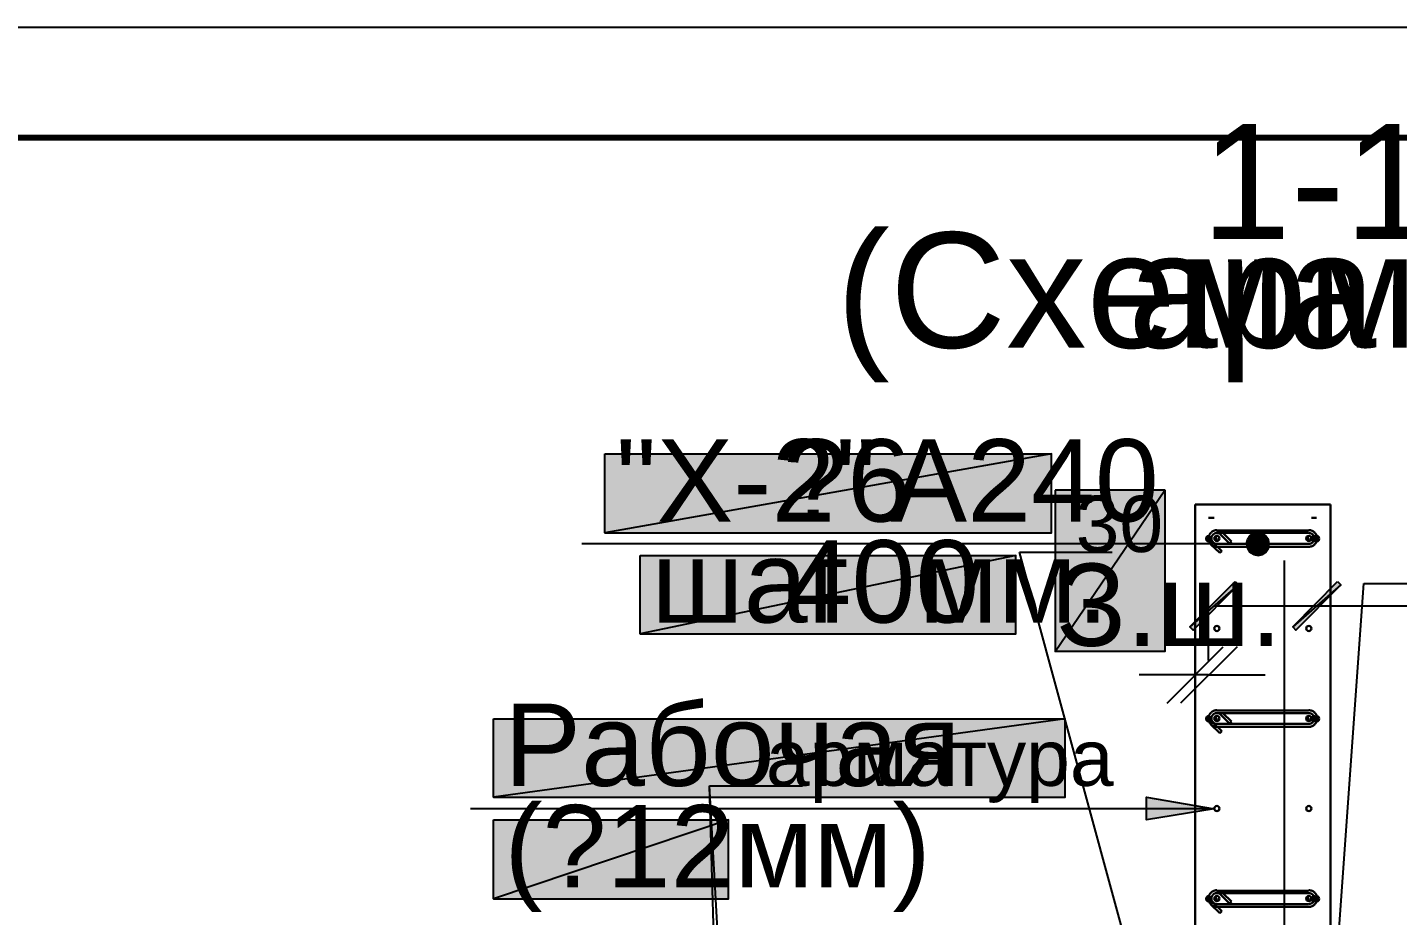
# Model space of a CAD drawing. Extents: x 0 to 430, y 0 to 297.
# Drawn here: x 143.6 to 204.5, y 257.5 to 297 of the extents above; entities that cross this region are included whole.
import ezdxf

# ---------------------------------------------------------------- set-up
doc = ezdxf.new("R2010")
doc.units = 0
for name, color, linetype in [('PDF_ВЫНОСКИ', 7, 'Continuous'), ('TEY_REVIEW_AXIS', 7, 'Continuous'), ('TEY_REVIEW_LEADER', 7, 'Continuous')]:
    doc.layers.add(name, color=color, linetype=linetype)
doc.styles.add('TEYPDFCAD_TEXT', font='arial.ttf')
doc.dimstyles.new('TEYPDFCAD_SCALE_1', dxfattribs={"dimtxt": 2.5, "dimasz": 2.5, "dimexe": 1.25, "dimexo": 0.75, "dimtad": 1, "dimdsep": 46, "dimtxsty": 'Standard', "dimcen": 0.09, "dimadec": 0, "dimazin": 0, "dimtfac": 1, "dimtofl": 0, "dimtmove": 0, "dimatfit": 3, "dimfxl": 1, "dimarcsym": 0})

# ---------------------------------------------------------------- blocks, each defined once
blk = doc.blocks.new('A3-landscape')
for points in [[(420, 297), (0, 297)], [(415, 292), (20, 292)]]:
    blk.add_lwpolyline(points)

msp = doc.modelspace()

# ---------------------------------------------------------------- hatches: boundary and pattern name
at = {"true_color": 0xffffff}
h = msp.add_hatch(color=0, dxfattribs=at)
h.paths.add_polyline_path([(169.27, 278.045), (189.124, 278.045), (169.27, 274.532)])
h.paths.add_polyline_path([(189.124, 278.045), (169.27, 274.532), (189.124, 274.532)])
h = msp.add_hatch(color=0, dxfattribs=at)
h.paths.add_polyline_path([(189.293, 276.437), (189.293, 269.261), (194.162, 276.437)])
h.paths.add_polyline_path([(189.293, 269.261), (194.162, 276.437), (194.162, 269.261)])
for color, points in [(256, [(196.236, 274.278), (196.215, 274.341), (196.173, 274.384), (196.109, 274.405), (196.046, 274.384), (196.003, 274.341), (195.982, 274.278), (196.003, 274.214), (196.046, 274.172), (196.109, 274.151), (196.173, 274.172), (196.215, 274.214)]), (256, [(200.914, 274.278), (200.893, 274.341), (200.851, 274.384), (200.787, 274.405), (200.724, 274.384), (200.681, 274.341), (200.66, 274.278), (200.681, 274.214), (200.724, 274.172), (200.787, 274.151), (200.851, 274.172), (200.893, 274.214)]), (256, [(201.041, 274.278), (201.02, 274.341), (200.977, 274.384), (200.914, 274.405), (200.851, 274.384), (200.808, 274.341), (200.787, 274.278), (200.808, 274.214), (200.851, 274.172), (200.914, 274.151), (200.977, 274.172), (201.02, 274.214)]), (7, [(198.776, 273.854), (198.797, 274.045), (198.31, 274.045)]), (256, [(196.236, 266.277), (196.215, 266.34), (196.173, 266.382), (196.109, 266.404), (196.046, 266.382), (196.003, 266.34), (195.982, 266.277), (196.003, 266.213), (196.046, 266.171), (196.109, 266.15), (196.173, 266.171), (196.215, 266.213)]), (256, [(200.914, 266.277), (200.893, 266.34), (200.851, 266.382), (200.787, 266.404), (200.724, 266.382), (200.681, 266.34), (200.66, 266.277), (200.681, 266.213), (200.724, 266.171), (200.787, 266.15), (200.851, 266.171), (200.893, 266.213)]), (256, [(201.041, 266.277), (201.02, 266.34), (200.977, 266.382), (200.914, 266.404), (200.851, 266.382), (200.808, 266.34), (200.787, 266.277), (200.808, 266.213), (200.851, 266.171), (200.914, 266.15), (200.977, 266.171), (201.02, 266.213)]), (7, [(196.363, 262.276), (193.357, 261.789), (193.357, 262.784)]), (256, [(196.236, 258.276), (196.215, 258.339), (196.173, 258.382), (196.109, 258.403), (196.046, 258.382), (196.003, 258.339), (195.982, 258.276), (196.003, 258.212), (196.046, 258.17), (196.109, 258.149), (196.173, 258.17), (196.215, 258.212)]), (256, [(200.914, 258.276), (200.893, 258.339), (200.851, 258.382), (200.787, 258.403), (200.724, 258.382), (200.681, 258.339), (200.66, 258.276), (200.681, 258.212), (200.724, 258.17), (200.787, 258.149), (200.851, 258.17), (200.893, 258.212)]), (256, [(201.041, 258.276), (201.02, 258.339), (200.977, 258.382), (200.914, 258.403), (200.851, 258.382), (200.808, 258.339), (200.787, 258.276), (200.808, 258.212), (200.851, 258.17), (200.914, 258.149), (200.977, 258.17), (201.02, 258.212)])]:
    msp.add_hatch(color=color).paths.add_polyline_path(points)
h = msp.add_hatch(color=7)
h.paths.add_polyline_path([(197.951, 274.405), (197.845, 274.235), (198.31, 274.045)])
h.paths.add_polyline_path([(197.845, 274.235), (198.31, 274.045), (197.803, 274.045)])
h.paths.add_polyline_path([(198.31, 274.045), (197.803, 274.045), (197.845, 273.854)])
h = msp.add_hatch(color=7)
h.paths.add_polyline_path([(198.501, 274.51), (198.31, 274.553), (198.31, 274.045)])
h.paths.add_polyline_path([(198.31, 274.553), (198.31, 274.045), (198.12, 274.51)])
h.paths.add_polyline_path([(198.31, 274.045), (198.12, 274.51), (197.951, 274.405)])
h = msp.add_hatch(color=7)
h.paths.add_polyline_path([(198.797, 274.045), (198.776, 274.235), (198.31, 274.045)])
h.paths.add_polyline_path([(198.776, 274.235), (198.31, 274.045), (198.649, 274.405)])
h.paths.add_polyline_path([(198.31, 274.045), (198.649, 274.405), (198.501, 274.51)])
h = msp.add_hatch(color=0, dxfattribs=at)
h.paths.add_polyline_path([(170.836, 273.537), (187.537, 273.537), (170.836, 270.044)])
h.paths.add_polyline_path([(187.537, 273.537), (170.836, 270.044), (187.537, 270.044)])
h = msp.add_hatch(color=7)
h.paths.add_polyline_path([(197.845, 273.854), (197.951, 273.685), (198.31, 274.045)])
h.paths.add_polyline_path([(197.951, 273.685), (198.31, 274.045), (198.12, 273.579)])
h.paths.add_polyline_path([(198.31, 274.045), (198.12, 273.579), (198.31, 273.537)])
h = msp.add_hatch(color=7)
h.paths.add_polyline_path([(198.31, 273.537), (198.501, 273.579), (198.31, 274.045)])
h.paths.add_polyline_path([(198.501, 273.579), (198.31, 274.045), (198.649, 273.685)])
h.paths.add_polyline_path([(198.31, 274.045), (198.649, 273.685), (198.776, 273.854)])
h = msp.add_hatch(color=7)
h.paths.add_polyline_path([(197.294, 272.373), (197.422, 272.224), (195.284, 270.362)])
h.paths.add_polyline_path([(197.422, 272.224), (195.284, 270.362), (195.432, 270.214)])
h = msp.add_hatch(color=7)
h.paths.add_polyline_path([(201.845, 272.373), (201.994, 272.224), (199.856, 270.362)])
h.paths.add_polyline_path([(201.994, 272.224), (199.856, 270.362), (199.983, 270.214)])
h = msp.add_hatch(color=0, dxfattribs=at)
h.paths.add_polyline_path([(164.317, 266.277), (189.738, 266.277), (164.317, 262.784)])
h.paths.add_polyline_path([(189.738, 266.277), (164.317, 262.784), (189.738, 262.784)])
h = msp.add_hatch(color=0, dxfattribs=at)
h.paths.add_polyline_path([(164.317, 261.789), (174.773, 261.789), (164.317, 258.276)])
h.paths.add_polyline_path([(174.773, 261.789), (164.317, 258.276), (174.773, 258.276)])

# ---------------------------------------------------------------- linework, layer by layer
at = {"lineweight": 30}
for p, q in [((195.517, 275.802), (201.528, 275.802)), ((196.11, 274.307), (196.109, 274.288)), ((196.109, 274.288), (196.111, 274.25)), ((196.109, 274.288), (196.11, 274.269)), ((196.111, 274.325), (196.11, 274.307)), ((196.11, 274.269), (196.111, 274.249)), ((196.113, 274.343), (196.111, 274.325)), ((196.111, 274.25), (196.117, 274.214)), ((196.111, 274.249), (196.114, 274.23)), ((196.116, 274.361), (196.113, 274.343)), ((196.114, 274.23), (196.117, 274.211)), ((196.12, 274.379), (196.116, 274.361)), ((196.117, 274.214), (196.126, 274.178)), ((196.117, 274.211), (196.122, 274.192)), ((196.125, 274.396), (196.12, 274.379)), ((196.122, 274.192), (196.128, 274.173)), ((196.131, 274.413), (196.125, 274.396)), ((196.126, 274.178), (196.138, 274.144)), ((196.128, 274.173), (196.134, 274.155)), ((196.137, 274.43), (196.131, 274.413)), ((196.134, 274.155), (196.141, 274.137)), ((196.145, 274.447), (196.137, 274.43)), ((196.138, 274.144), (196.154, 274.112)), ((196.141, 274.137), (196.15, 274.12)), ((196.153, 274.463), (196.145, 274.447)), ((196.15, 274.12), (196.159, 274.103)), ((196.162, 274.478), (196.153, 274.463)), ((196.154, 274.112), (196.172, 274.081)), ((196.159, 274.103), (196.169, 274.086)), ((196.171, 274.494), (196.162, 274.478)), ((196.182, 274.509), (196.171, 274.494)), ((196.193, 274.523), (196.182, 274.509)), ((196.205, 274.537), (196.193, 274.523)), ((196.218, 274.55), (196.205, 274.537)), ((196.231, 274.563), (196.218, 274.55)), ((196.245, 274.575), (196.231, 274.563)), ((196.237, 274.312), (196.236, 274.3)), ((196.236, 274.3), (196.236, 274.288)), ((196.236, 274.288), (196.237, 274.263)), ((196.236, 274.288), (196.236, 274.276)), ((196.236, 274.024), (196.236, 274.278)), ((196.236, 274.276), (196.237, 274.264)), ((196.239, 274.324), (196.237, 274.312)), ((196.237, 274.264), (196.239, 274.252)), ((196.237, 274.263), (196.241, 274.239)), ((196.241, 274.336), (196.239, 274.324)), ((196.239, 274.252), (196.241, 274.241)), ((196.244, 274.348), (196.241, 274.336)), ((196.241, 274.241), (196.244, 274.229)), ((196.241, 274.239), (196.247, 274.216)), ((196.247, 274.359), (196.244, 274.348)), ((196.244, 274.229), (196.247, 274.217)), ((196.259, 274.586), (196.245, 274.575)), ((196.25, 274.37), (196.247, 274.359)), ((196.247, 274.217), (196.25, 274.206)), ((196.247, 274.216), (196.255, 274.193)), ((196.255, 274.381), (196.25, 274.37)), ((196.25, 274.206), (196.255, 274.195)), ((196.26, 274.392), (196.255, 274.381)), ((196.255, 274.195), (196.26, 274.184)), ((196.255, 274.193), (196.266, 274.172)), ((196.274, 274.596), (196.259, 274.586)), ((196.265, 274.403), (196.26, 274.392)), ((196.26, 274.184), (196.265, 274.174)), ((196.271, 274.413), (196.265, 274.403)), ((196.265, 274.174), (196.271, 274.163)), ((196.266, 274.172), (196.278, 274.152)), ((196.277, 274.423), (196.271, 274.413)), ((196.271, 274.163), (196.277, 274.153)), ((196.289, 274.606), (196.274, 274.596)), ((196.284, 274.433), (196.277, 274.423)), ((196.277, 274.153), (196.284, 274.143)), ((196.278, 274.152), (196.292, 274.133)), ((196.291, 274.443), (196.284, 274.433)), ((196.284, 274.143), (196.291, 274.134)), ((196.305, 274.615), (196.289, 274.606)), ((196.299, 274.452), (196.291, 274.443)), ((196.291, 274.134), (196.299, 274.125)), ((196.292, 274.133), (196.307, 274.116)), ((196.307, 274.46), (196.299, 274.452)), ((196.299, 274.125), (196.307, 274.116)), ((196.3, 274.108), (196.702, 273.727)), ((196.321, 274.623), (196.305, 274.615)), ((196.316, 274.469), (196.307, 274.46)), ((196.307, 274.116), (196.325, 274.1)), ((196.325, 274.477), (196.316, 274.469)), ((196.338, 274.63), (196.321, 274.623)), ((196.335, 274.484), (196.325, 274.477)), ((196.325, 274.1), (196.343, 274.086)), ((196.345, 274.491), (196.335, 274.484)), ((196.355, 274.637), (196.338, 274.63)), ((196.355, 274.497), (196.345, 274.491)), ((196.372, 274.643), (196.355, 274.637)), ((196.365, 274.503), (196.355, 274.497)), ((196.376, 274.508), (196.365, 274.503)), ((196.389, 274.647), (196.372, 274.643)), ((196.386, 274.513), (196.376, 274.508)), ((196.398, 274.517), (196.386, 274.513)), ((196.407, 274.651), (196.389, 274.647)), ((196.409, 274.521), (196.398, 274.517)), ((196.425, 274.655), (196.407, 274.651)), ((196.42, 274.524), (196.409, 274.521)), ((196.432, 274.527), (196.42, 274.524)), ((196.443, 274.657), (196.425, 274.655)), ((196.444, 274.529), (196.432, 274.527)), ((196.461, 274.658), (196.443, 274.657)), ((196.456, 274.53), (196.444, 274.529)), ((196.468, 274.531), (196.456, 274.53)), ((196.48, 274.659), (196.461, 274.658)), ((196.48, 274.532), (196.468, 274.531)), ((200.554, 274.637), (196.469, 274.637)), ((200.554, 274.532), (196.469, 274.532)), ((196.492, 274.531), (196.48, 274.532)), ((196.504, 274.53), (196.492, 274.531)), ((196.516, 274.529), (196.504, 274.53)), ((196.527, 274.527), (196.516, 274.529)), ((196.539, 274.524), (196.527, 274.527)), ((196.55, 274.521), (196.539, 274.524)), ((196.562, 274.517), (196.55, 274.521)), ((196.573, 274.513), (196.562, 274.517)), ((196.584, 274.508), (196.573, 274.513)), ((196.594, 274.503), (196.584, 274.508)), ((196.605, 274.497), (196.594, 274.503)), ((196.615, 274.491), (196.605, 274.497)), ((196.624, 274.484), (196.615, 274.491)), ((196.634, 274.477), (196.624, 274.484)), ((196.643, 274.469), (196.634, 274.477)), ((196.652, 274.46), (196.643, 274.469)), ((196.66, 274.447), (197.041, 274.066)), ((196.744, 274.532), (197.125, 274.151)), ((197.041, 274.066), (197.125, 274.151)), ((200.603, 274.657), (200.565, 274.659)), ((200.59, 274.53), (200.565, 274.532)), ((200.614, 274.527), (200.59, 274.53)), ((200.639, 274.651), (200.603, 274.657)), ((200.637, 274.521), (200.614, 274.527)), ((200.66, 274.513), (200.637, 274.521)), ((200.675, 274.642), (200.639, 274.651)), ((200.681, 274.502), (200.66, 274.513)), ((200.709, 274.63), (200.675, 274.642)), ((200.701, 274.49), (200.681, 274.502)), ((200.72, 274.476), (200.701, 274.49)), ((200.701, 274.086), (200.72, 274.1)), ((200.741, 274.614), (200.709, 274.63)), ((200.737, 274.46), (200.72, 274.476)), ((200.72, 274.1), (200.737, 274.116)), ((200.753, 274.443), (200.737, 274.46)), ((200.737, 274.116), (200.753, 274.133)), ((200.772, 274.595), (200.741, 274.614)), ((200.767, 274.424), (200.753, 274.443)), ((200.753, 274.133), (200.767, 274.152)), ((200.779, 274.404), (200.767, 274.424)), ((200.767, 274.152), (200.779, 274.172)), ((200.8, 274.574), (200.772, 274.595)), ((200.789, 274.383), (200.779, 274.404)), ((200.779, 274.172), (200.789, 274.193)), ((200.797, 274.361), (200.789, 274.383)), ((200.789, 274.193), (200.797, 274.216)), ((200.803, 274.337), (200.797, 274.361)), ((200.797, 274.216), (200.803, 274.239)), ((200.827, 274.55), (200.8, 274.574)), ((200.807, 274.313), (200.803, 274.337)), ((200.803, 274.239), (200.807, 274.263)), ((200.808, 274.288), (200.807, 274.313)), ((200.807, 274.263), (200.808, 274.288)), ((200.851, 274.524), (200.827, 274.55)), ((200.872, 274.495), (200.851, 274.524)), ((200.89, 274.465), (200.872, 274.495)), ((200.872, 274.081), (200.89, 274.112)), ((200.906, 274.432), (200.89, 274.465)), ((200.89, 274.112), (200.906, 274.144)), ((200.919, 274.398), (200.906, 274.432)), ((200.906, 274.144), (200.919, 274.178)), ((200.928, 274.363), (200.919, 274.398)), ((200.919, 274.178), (200.928, 274.214)), ((200.933, 274.326), (200.928, 274.363)), ((200.928, 274.214), (200.933, 274.25)), ((200.935, 274.288), (200.933, 274.326)), ((200.933, 274.25), (200.935, 274.288)), ((196.169, 274.086), (196.18, 274.07)), ((196.172, 274.081), (196.194, 274.053)), ((196.18, 274.07), (196.192, 274.055)), ((196.192, 274.055), (196.205, 274.04)), ((196.194, 274.053), (196.218, 274.026)), ((196.205, 274.04), (196.218, 274.026)), ((196.215, 274.024), (196.617, 273.643)), ((196.218, 274.026), (196.244, 274.002)), ((196.218, 274.026), (196.233, 274.012)), ((196.244, 274.002), (196.272, 273.981)), ((196.272, 273.981), (196.303, 273.963)), ((196.303, 273.963), (196.335, 273.947)), ((196.335, 273.947), (196.369, 273.934)), ((196.343, 274.086), (196.364, 274.074)), ((196.364, 274.074), (196.385, 274.064)), ((196.369, 273.934), (196.405, 273.925)), ((196.385, 274.064), (196.407, 274.056)), ((196.405, 273.925), (196.442, 273.92)), ((196.407, 274.056), (196.431, 274.05)), ((196.431, 274.05), (196.455, 274.046)), ((196.442, 273.92), (196.48, 273.918)), ((196.455, 274.046), (196.48, 274.045)), ((196.469, 274.045), (200.554, 274.045)), ((196.469, 273.918), (200.554, 273.918)), ((196.617, 273.643), (196.702, 273.727)), ((200.565, 274.045), (200.59, 274.046)), ((200.565, 273.918), (200.603, 273.92)), ((200.59, 274.046), (200.614, 274.05)), ((200.603, 273.92), (200.639, 273.925)), ((200.614, 274.05), (200.637, 274.056)), ((200.637, 274.056), (200.66, 274.064)), ((200.639, 273.925), (200.675, 273.934)), ((200.66, 274.064), (200.681, 274.074)), ((200.675, 273.934), (200.709, 273.947)), ((200.681, 274.074), (200.701, 274.086)), ((200.709, 273.947), (200.741, 273.963)), ((200.741, 273.963), (200.772, 273.981)), ((200.772, 273.981), (200.8, 274.002)), ((200.8, 274.002), (200.827, 274.026)), ((200.827, 274.026), (200.851, 274.053)), ((200.851, 274.053), (200.872, 274.081)), ((196.11, 266.306), (196.109, 266.287)), ((196.109, 266.287), (196.111, 266.249)), ((196.109, 266.287), (196.11, 266.268)), ((196.111, 266.324), (196.11, 266.306)), ((196.11, 266.268), (196.111, 266.248)), ((196.113, 266.342), (196.111, 266.324)), ((196.111, 266.249), (196.117, 266.213)), ((196.111, 266.248), (196.114, 266.229)), ((196.116, 266.36), (196.113, 266.342)), ((196.114, 266.229), (196.117, 266.21)), ((196.12, 266.378), (196.116, 266.36)), ((196.117, 266.213), (196.126, 266.177)), ((196.117, 266.21), (196.122, 266.191)), ((196.125, 266.395), (196.12, 266.378)), ((196.122, 266.191), (196.128, 266.172)), ((196.131, 266.412), (196.125, 266.395)), ((196.126, 266.177), (196.138, 266.143)), ((196.137, 266.429), (196.131, 266.412)), ((196.145, 266.446), (196.137, 266.429)), ((196.153, 266.462), (196.145, 266.446)), ((196.162, 266.477), (196.153, 266.462)), ((196.171, 266.493), (196.162, 266.477)), ((196.182, 266.508), (196.171, 266.493)), ((196.193, 266.522), (196.182, 266.508)), ((196.205, 266.536), (196.193, 266.522)), ((196.218, 266.549), (196.205, 266.536)), ((196.231, 266.562), (196.218, 266.549)), ((196.245, 266.574), (196.231, 266.562)), ((196.237, 266.311), (196.236, 266.299)), ((196.236, 266.299), (196.236, 266.287)), ((196.236, 266.287), (196.237, 266.262)), ((196.236, 266.287), (196.236, 266.275)), ((196.236, 266.023), (196.236, 266.277)), ((196.236, 266.275), (196.237, 266.263)), ((196.239, 266.323), (196.237, 266.311)), ((196.237, 266.263), (196.239, 266.251)), ((196.237, 266.262), (196.241, 266.238)), ((196.241, 266.335), (196.239, 266.323)), ((196.239, 266.251), (196.241, 266.24)), ((196.244, 266.347), (196.241, 266.335)), ((196.241, 266.24), (196.244, 266.228)), ((196.241, 266.238), (196.247, 266.215)), ((196.247, 266.358), (196.244, 266.347)), ((196.244, 266.228), (196.247, 266.216)), ((196.259, 266.585), (196.245, 266.574)), ((196.25, 266.369), (196.247, 266.358)), ((196.247, 266.216), (196.25, 266.205)), ((196.247, 266.215), (196.255, 266.192)), ((196.255, 266.38), (196.25, 266.369)), ((196.25, 266.205), (196.255, 266.194)), ((196.26, 266.391), (196.255, 266.38)), ((196.255, 266.194), (196.26, 266.183)), ((196.255, 266.192), (196.266, 266.171)), ((196.274, 266.595), (196.259, 266.585)), ((196.265, 266.402), (196.26, 266.391)), ((196.26, 266.183), (196.265, 266.173)), ((196.271, 266.412), (196.265, 266.402)), ((196.277, 266.422), (196.271, 266.412)), ((196.289, 266.605), (196.274, 266.595)), ((196.284, 266.432), (196.277, 266.422)), ((196.291, 266.442), (196.284, 266.432)), ((196.305, 266.614), (196.289, 266.605)), ((196.299, 266.451), (196.291, 266.442)), ((196.307, 266.459), (196.299, 266.451)), ((196.321, 266.622), (196.305, 266.614)), ((196.316, 266.468), (196.307, 266.459)), ((196.325, 266.476), (196.316, 266.468)), ((196.338, 266.629), (196.321, 266.622)), ((196.335, 266.483), (196.325, 266.476)), ((196.345, 266.49), (196.335, 266.483)), ((196.355, 266.636), (196.338, 266.629)), ((196.355, 266.496), (196.345, 266.49)), ((196.372, 266.642), (196.355, 266.636)), ((196.365, 266.502), (196.355, 266.496)), ((196.376, 266.507), (196.365, 266.502)), ((196.389, 266.646), (196.372, 266.642)), ((196.386, 266.512), (196.376, 266.507)), ((196.398, 266.516), (196.386, 266.512)), ((196.407, 266.65), (196.389, 266.646)), ((196.409, 266.52), (196.398, 266.516)), ((196.425, 266.654), (196.407, 266.65)), ((196.42, 266.523), (196.409, 266.52)), ((196.432, 266.526), (196.42, 266.523)), ((196.443, 266.656), (196.425, 266.654)), ((196.444, 266.528), (196.432, 266.526)), ((196.461, 266.657), (196.443, 266.656)), ((196.456, 266.529), (196.444, 266.528)), ((196.468, 266.53), (196.456, 266.529)), ((196.48, 266.658), (196.461, 266.657)), ((196.48, 266.531), (196.468, 266.53)), ((200.554, 266.637), (196.469, 266.637)), ((200.554, 266.531), (196.469, 266.531)), ((196.492, 266.53), (196.48, 266.531)), ((196.504, 266.529), (196.492, 266.53)), ((196.516, 266.528), (196.504, 266.529)), ((196.527, 266.526), (196.516, 266.528)), ((196.539, 266.523), (196.527, 266.526)), ((196.55, 266.52), (196.539, 266.523)), ((196.562, 266.516), (196.55, 266.52)), ((196.573, 266.512), (196.562, 266.516)), ((196.584, 266.507), (196.573, 266.512)), ((196.594, 266.502), (196.584, 266.507)), ((196.605, 266.496), (196.594, 266.502)), ((196.615, 266.49), (196.605, 266.496)), ((196.624, 266.483), (196.615, 266.49)), ((196.634, 266.476), (196.624, 266.483)), ((196.643, 266.468), (196.634, 266.476)), ((196.652, 266.459), (196.643, 266.468)), ((196.66, 266.446), (197.041, 266.065)), ((196.744, 266.531), (197.125, 266.15)), ((200.603, 266.656), (200.565, 266.658)), ((200.59, 266.529), (200.565, 266.531)), ((200.614, 266.526), (200.59, 266.529)), ((200.639, 266.65), (200.603, 266.656)), ((200.637, 266.52), (200.614, 266.526)), ((200.66, 266.512), (200.637, 266.52)), ((200.675, 266.641), (200.639, 266.65)), ((200.681, 266.501), (200.66, 266.512)), ((200.709, 266.629), (200.675, 266.641)), ((200.701, 266.489), (200.681, 266.501)), ((200.72, 266.475), (200.701, 266.489)), ((200.741, 266.613), (200.709, 266.629)), ((200.737, 266.459), (200.72, 266.475)), ((200.753, 266.442), (200.737, 266.459)), ((200.772, 266.594), (200.741, 266.613)), ((200.767, 266.423), (200.753, 266.442)), ((200.779, 266.403), (200.767, 266.423)), ((200.8, 266.573), (200.772, 266.594)), ((200.789, 266.382), (200.779, 266.403)), ((200.779, 266.171), (200.789, 266.192)), ((200.797, 266.36), (200.789, 266.382)), ((200.789, 266.192), (200.797, 266.215)), ((200.803, 266.336), (200.797, 266.36)), ((200.797, 266.215), (200.803, 266.238)), ((200.827, 266.549), (200.8, 266.573)), ((200.807, 266.312), (200.803, 266.336)), ((200.803, 266.238), (200.807, 266.262)), ((200.808, 266.287), (200.807, 266.312)), ((200.807, 266.262), (200.808, 266.287)), ((200.851, 266.523), (200.827, 266.549)), ((200.872, 266.494), (200.851, 266.523)), ((200.89, 266.464), (200.872, 266.494)), ((200.906, 266.431), (200.89, 266.464)), ((200.919, 266.397), (200.906, 266.431)), ((200.906, 266.143), (200.919, 266.177)), ((200.928, 266.362), (200.919, 266.397)), ((200.919, 266.177), (200.928, 266.213)), ((200.933, 266.325), (200.928, 266.362)), ((200.928, 266.213), (200.933, 266.249)), ((200.935, 266.287), (200.933, 266.325)), ((200.933, 266.249), (200.935, 266.287)), ((196.128, 266.172), (196.134, 266.154)), ((196.134, 266.154), (196.141, 266.136)), ((196.138, 266.143), (196.154, 266.111)), ((196.141, 266.136), (196.15, 266.119)), ((196.15, 266.119), (196.159, 266.102)), ((196.154, 266.111), (196.172, 266.08)), ((196.159, 266.102), (196.169, 266.085)), ((196.169, 266.085), (196.18, 266.069)), ((196.172, 266.08), (196.194, 266.052)), ((196.18, 266.069), (196.192, 266.054)), ((196.192, 266.054), (196.205, 266.039)), ((196.194, 266.052), (196.218, 266.025)), ((196.205, 266.039), (196.218, 266.025)), ((196.215, 266.023), (196.617, 265.642)), ((196.218, 266.025), (196.244, 266.001)), ((196.218, 266.025), (196.233, 266.011)), ((196.244, 266.001), (196.272, 265.98)), ((196.265, 266.173), (196.271, 266.162)), ((196.266, 266.171), (196.278, 266.151)), ((196.271, 266.162), (196.277, 266.152)), ((196.272, 265.98), (196.303, 265.962)), ((196.277, 266.152), (196.284, 266.142)), ((196.278, 266.151), (196.292, 266.132)), ((196.284, 266.142), (196.291, 266.133)), ((196.291, 266.133), (196.299, 266.124)), ((196.292, 266.132), (196.307, 266.115)), ((196.299, 266.124), (196.307, 266.115)), ((196.3, 266.107), (196.702, 265.726)), ((196.303, 265.962), (196.335, 265.946)), ((196.307, 266.115), (196.325, 266.099)), ((196.325, 266.099), (196.343, 266.085)), ((196.335, 265.946), (196.369, 265.933)), ((196.343, 266.085), (196.364, 266.073)), ((196.364, 266.073), (196.385, 266.063)), ((196.369, 265.933), (196.405, 265.924)), ((196.385, 266.063), (196.407, 266.055)), ((196.405, 265.924), (196.442, 265.919)), ((196.407, 266.055), (196.431, 266.049)), ((196.431, 266.049), (196.455, 266.045)), ((196.442, 265.919), (196.48, 265.917)), ((196.455, 266.045), (196.48, 266.044)), ((196.469, 266.044), (200.554, 266.044)), ((196.469, 265.917), (200.554, 265.917)), ((196.617, 265.642), (196.702, 265.726)), ((197.041, 266.065), (197.125, 266.15)), ((200.565, 266.044), (200.59, 266.045)), ((200.565, 265.917), (200.603, 265.919)), ((200.59, 266.045), (200.614, 266.049)), ((200.603, 265.919), (200.639, 265.924)), ((200.614, 266.049), (200.637, 266.055)), ((200.637, 266.055), (200.66, 266.063)), ((200.639, 265.924), (200.675, 265.933)), ((200.66, 266.063), (200.681, 266.073)), ((200.675, 265.933), (200.709, 265.946)), ((200.681, 266.073), (200.701, 266.085)), ((200.701, 266.085), (200.72, 266.099)), ((200.709, 265.946), (200.741, 265.962)), ((200.72, 266.099), (200.737, 266.115)), ((200.737, 266.115), (200.753, 266.132)), ((200.741, 265.962), (200.772, 265.98)), ((200.753, 266.132), (200.767, 266.151)), ((200.767, 266.151), (200.779, 266.171)), ((200.772, 265.98), (200.8, 266.001)), ((200.8, 266.001), (200.827, 266.025)), ((200.827, 266.025), (200.851, 266.052)), ((200.851, 266.052), (200.872, 266.08)), ((200.872, 266.08), (200.89, 266.111)), ((200.89, 266.111), (200.906, 266.143)), ((196.11, 258.305), (196.109, 258.286)), ((196.109, 258.286), (196.111, 258.248)), ((196.109, 258.286), (196.11, 258.267)), ((196.111, 258.323), (196.11, 258.305)), ((196.11, 258.267), (196.111, 258.247)), ((196.113, 258.341), (196.111, 258.323)), ((196.116, 258.359), (196.113, 258.341)), ((196.12, 258.377), (196.116, 258.359)), ((196.125, 258.394), (196.12, 258.377)), ((196.131, 258.411), (196.125, 258.394)), ((196.137, 258.428), (196.131, 258.411)), ((196.145, 258.445), (196.137, 258.428)), ((196.153, 258.461), (196.145, 258.445)), ((196.162, 258.476), (196.153, 258.461)), ((196.171, 258.492), (196.162, 258.476)), ((196.182, 258.507), (196.171, 258.492)), ((196.193, 258.521), (196.182, 258.507)), ((196.205, 258.535), (196.193, 258.521)), ((196.218, 258.548), (196.205, 258.535)), ((196.231, 258.561), (196.218, 258.548)), ((196.245, 258.573), (196.231, 258.561)), ((196.237, 258.31), (196.236, 258.298)), ((196.236, 258.298), (196.236, 258.286)), ((196.236, 258.286), (196.237, 258.261)), ((196.236, 258.286), (196.236, 258.274)), ((196.236, 258.022), (196.236, 258.276)), ((196.236, 258.274), (196.237, 258.262)), ((196.239, 258.322), (196.237, 258.31)), ((196.237, 258.262), (196.239, 258.25)), ((196.237, 258.261), (196.241, 258.237)), ((196.241, 258.334), (196.239, 258.322)), ((196.244, 258.346), (196.241, 258.334)), ((196.247, 258.357), (196.244, 258.346)), ((196.259, 258.584), (196.245, 258.573)), ((196.25, 258.368), (196.247, 258.357)), ((196.255, 258.379), (196.25, 258.368)), ((196.26, 258.39), (196.255, 258.379)), ((196.274, 258.594), (196.259, 258.584)), ((196.265, 258.401), (196.26, 258.39)), ((196.271, 258.411), (196.265, 258.401)), ((196.277, 258.421), (196.271, 258.411)), ((196.289, 258.604), (196.274, 258.594)), ((196.284, 258.431), (196.277, 258.421)), ((196.291, 258.441), (196.284, 258.431)), ((196.305, 258.613), (196.289, 258.604)), ((196.299, 258.45), (196.291, 258.441)), ((196.307, 258.458), (196.299, 258.45)), ((196.321, 258.621), (196.305, 258.613)), ((196.316, 258.467), (196.307, 258.458)), ((196.325, 258.475), (196.316, 258.467)), ((196.338, 258.628), (196.321, 258.621)), ((196.335, 258.482), (196.325, 258.475)), ((196.345, 258.489), (196.335, 258.482)), ((196.355, 258.635), (196.338, 258.628)), ((196.355, 258.495), (196.345, 258.489)), ((196.372, 258.641), (196.355, 258.635)), ((196.365, 258.501), (196.355, 258.495)), ((196.376, 258.506), (196.365, 258.501)), ((196.389, 258.645), (196.372, 258.641)), ((196.386, 258.511), (196.376, 258.506)), ((196.398, 258.515), (196.386, 258.511)), ((196.407, 258.649), (196.389, 258.645)), ((196.409, 258.519), (196.398, 258.515)), ((196.425, 258.653), (196.407, 258.649)), ((196.42, 258.522), (196.409, 258.519)), ((196.432, 258.525), (196.42, 258.522)), ((196.443, 258.655), (196.425, 258.653)), ((196.444, 258.527), (196.432, 258.525)), ((196.461, 258.656), (196.443, 258.655)), ((196.456, 258.528), (196.444, 258.527)), ((196.468, 258.529), (196.456, 258.528)), ((196.48, 258.657), (196.461, 258.656)), ((196.48, 258.53), (196.468, 258.529)), ((200.554, 258.635), (196.469, 258.635)), ((200.554, 258.53), (196.469, 258.53)), ((196.492, 258.529), (196.48, 258.53)), ((196.504, 258.528), (196.492, 258.529)), ((196.516, 258.527), (196.504, 258.528)), ((196.527, 258.525), (196.516, 258.527)), ((196.539, 258.522), (196.527, 258.525)), ((196.55, 258.519), (196.539, 258.522)), ((196.562, 258.515), (196.55, 258.519)), ((196.573, 258.511), (196.562, 258.515)), ((196.584, 258.506), (196.573, 258.511)), ((196.594, 258.501), (196.584, 258.506)), ((196.605, 258.495), (196.594, 258.501)), ((196.615, 258.489), (196.605, 258.495)), ((196.624, 258.482), (196.615, 258.489)), ((196.634, 258.475), (196.624, 258.482)), ((196.643, 258.467), (196.634, 258.475)), ((196.652, 258.458), (196.643, 258.467)), ((196.66, 258.445), (197.041, 258.064)), ((196.744, 258.53), (197.125, 258.149)), ((200.603, 258.655), (200.565, 258.657)), ((200.59, 258.528), (200.565, 258.53)), ((200.614, 258.525), (200.59, 258.528)), ((200.639, 258.649), (200.603, 258.655)), ((200.637, 258.519), (200.614, 258.525)), ((200.66, 258.511), (200.637, 258.519)), ((200.675, 258.64), (200.639, 258.649)), ((200.681, 258.5), (200.66, 258.511)), ((200.709, 258.628), (200.675, 258.64)), ((200.701, 258.488), (200.681, 258.5)), ((200.72, 258.474), (200.701, 258.488)), ((200.741, 258.612), (200.709, 258.628)), ((200.737, 258.458), (200.72, 258.474)), ((200.753, 258.441), (200.737, 258.458)), ((200.772, 258.593), (200.741, 258.612)), ((200.767, 258.422), (200.753, 258.441)), ((200.779, 258.402), (200.767, 258.422)), ((200.8, 258.572), (200.772, 258.593)), ((200.789, 258.381), (200.779, 258.402)), ((200.797, 258.359), (200.789, 258.381)), ((200.803, 258.335), (200.797, 258.359)), ((200.827, 258.548), (200.8, 258.572)), ((200.807, 258.311), (200.803, 258.335)), ((200.803, 258.237), (200.807, 258.261)), ((200.808, 258.286), (200.807, 258.311)), ((200.807, 258.261), (200.808, 258.286)), ((200.851, 258.522), (200.827, 258.548)), ((200.872, 258.493), (200.851, 258.522)), ((200.89, 258.463), (200.872, 258.493)), ((200.906, 258.43), (200.89, 258.463)), ((200.919, 258.396), (200.906, 258.43)), ((200.928, 258.361), (200.919, 258.396)), ((200.933, 258.324), (200.928, 258.361)), ((200.935, 258.286), (200.933, 258.324)), ((200.933, 258.248), (200.935, 258.286)), ((196.111, 258.248), (196.117, 258.212)), ((196.111, 258.247), (196.114, 258.228)), ((196.114, 258.228), (196.117, 258.209)), ((196.117, 258.212), (196.126, 258.176)), ((196.117, 258.209), (196.122, 258.19)), ((196.122, 258.19), (196.128, 258.171)), ((196.126, 258.176), (196.138, 258.142)), ((196.128, 258.171), (196.134, 258.153)), ((196.134, 258.153), (196.141, 258.135)), ((196.138, 258.142), (196.154, 258.11)), ((196.141, 258.135), (196.15, 258.118)), ((196.15, 258.118), (196.159, 258.101)), ((196.154, 258.11), (196.172, 258.079)), ((196.159, 258.101), (196.169, 258.084)), ((196.169, 258.084), (196.18, 258.068)), ((196.172, 258.079), (196.194, 258.051)), ((196.18, 258.068), (196.192, 258.053)), ((196.192, 258.053), (196.205, 258.038)), ((196.194, 258.051), (196.218, 258.024)), ((196.205, 258.038), (196.218, 258.024)), ((196.215, 258.022), (196.617, 257.641)), ((196.218, 258.024), (196.244, 258)), ((196.218, 258.024), (196.233, 258.01)), ((196.239, 258.25), (196.241, 258.239)), ((196.241, 258.239), (196.244, 258.227)), ((196.241, 258.237), (196.247, 258.214)), ((196.244, 258.227), (196.247, 258.215)), ((196.244, 258), (196.272, 257.979)), ((196.247, 258.215), (196.25, 258.204)), ((196.247, 258.214), (196.255, 258.191)), ((196.25, 258.204), (196.255, 258.193)), ((196.255, 258.193), (196.26, 258.182)), ((196.255, 258.191), (196.266, 258.17)), ((196.26, 258.182), (196.265, 258.172)), ((196.265, 258.172), (196.271, 258.161)), ((196.266, 258.17), (196.278, 258.15)), ((196.271, 258.161), (196.277, 258.151)), ((196.272, 257.979), (196.303, 257.961)), ((196.277, 258.151), (196.284, 258.141)), ((196.278, 258.15), (196.292, 258.131)), ((196.284, 258.141), (196.291, 258.132)), ((196.291, 258.132), (196.299, 258.123)), ((196.292, 258.131), (196.307, 258.114)), ((196.299, 258.123), (196.307, 258.114)), ((196.3, 258.106), (196.702, 257.725)), ((196.303, 257.961), (196.335, 257.945)), ((196.307, 258.114), (196.325, 258.098)), ((196.325, 258.098), (196.343, 258.084)), ((196.335, 257.945), (196.369, 257.932)), ((196.343, 258.084), (196.364, 258.072)), ((196.364, 258.072), (196.385, 258.062)), ((196.369, 257.932), (196.405, 257.923)), ((196.385, 258.062), (196.407, 258.054)), ((196.405, 257.923), (196.442, 257.918)), ((196.407, 258.054), (196.431, 258.048)), ((196.431, 258.048), (196.455, 258.044)), ((196.442, 257.918), (196.48, 257.916)), ((196.455, 258.044), (196.48, 258.043)), ((196.469, 258.043), (200.554, 258.043)), ((196.469, 257.916), (200.554, 257.916)), ((196.617, 257.641), (196.702, 257.725)), ((197.041, 258.064), (197.125, 258.149)), ((200.565, 258.043), (200.59, 258.044)), ((200.565, 257.916), (200.603, 257.918)), ((200.59, 258.044), (200.614, 258.048)), ((200.603, 257.918), (200.639, 257.923)), ((200.614, 258.048), (200.637, 258.054)), ((200.637, 258.054), (200.66, 258.062)), ((200.639, 257.923), (200.675, 257.932)), ((200.66, 258.062), (200.681, 258.072)), ((200.675, 257.932), (200.709, 257.945)), ((200.681, 258.072), (200.701, 258.084)), ((200.701, 258.084), (200.72, 258.098)), ((200.709, 257.945), (200.741, 257.961)), ((200.72, 258.098), (200.737, 258.114)), ((200.737, 258.114), (200.753, 258.131)), ((200.741, 257.961), (200.772, 257.979)), ((200.753, 258.131), (200.767, 258.15)), ((200.767, 258.15), (200.779, 258.17)), ((200.772, 257.979), (200.8, 258)), ((200.779, 258.17), (200.789, 258.191)), ((200.789, 258.191), (200.797, 258.214)), ((200.797, 258.214), (200.803, 258.237)), ((200.8, 258), (200.827, 258.024)), ((200.827, 258.024), (200.851, 258.051)), ((200.851, 258.051), (200.872, 258.079)), ((200.872, 258.079), (200.89, 258.11)), ((200.89, 258.11), (200.906, 258.142)), ((200.906, 258.142), (200.919, 258.176)), ((200.919, 258.176), (200.928, 258.212)), ((200.928, 258.212), (200.933, 258.248))]:
    msp.add_line(p, q, dxfattribs=at)
at = {"lineweight": 20}
for p, q in [((196.363, 274.278), (196.596, 274.278)), ((196.384, 274.278), (196.575, 274.278)), ((196.469, 274.172), (196.469, 274.405)), ((196.469, 274.193), (196.469, 274.384)), ((200.427, 274.278), (200.681, 274.278)), ((200.427, 274.278), (200.681, 274.278)), ((200.554, 274.172), (200.554, 274.405)), ((200.554, 274.172), (200.554, 274.405)), ((196.363, 266.277), (196.596, 266.277)), ((196.384, 266.277), (196.575, 266.277)), ((196.469, 266.171), (196.469, 266.404)), ((196.469, 266.192), (196.469, 266.382)), ((200.427, 266.277), (200.681, 266.277)), ((200.427, 266.277), (200.681, 266.277)), ((200.554, 266.171), (200.554, 266.404)), ((200.554, 266.171), (200.554, 266.404)), ((196.363, 258.276), (196.596, 258.276)), ((196.384, 258.276), (196.575, 258.276)), ((196.469, 258.17), (196.469, 258.403)), ((196.469, 258.191), (196.469, 258.382)), ((200.427, 258.276), (200.681, 258.276)), ((200.427, 258.276), (200.681, 258.276)), ((200.554, 258.17), (200.554, 258.403)), ((200.554, 258.17), (200.554, 258.403))]:
    msp.add_line(p, q, dxfattribs=at)
at = {"color": 7, "lineweight": 25}
for p, q in [((195.517, 268.859), (195.517, 270.235)), ((196.109, 268.859), (196.109, 270.235)), ((194.268, 266.975), (196.765, 269.473)), ((197.379, 269.473), (194.86, 266.975)), ((195.517, 268.224), (193.019, 268.224)), ((196.109, 268.224), (195.517, 268.224)), ((196.109, 268.224), (198.628, 268.224))]:
    msp.add_line(p, q, dxfattribs=at)
at = {"lineweight": 60}
msp.add_lwpolyline([(20.108, 5.144), (415.078, 5.144), (415.078, 292.121), (20.108, 292.121)], close=True, dxfattribs=at)
at = {"color": 0, "true_color": 0xffffff}
for points in [[(169.27, 278.045), (189.124, 278.045), (169.27, 274.532)], [(189.124, 278.045), (169.27, 274.532), (189.124, 274.532)], [(189.293, 276.437), (189.293, 269.261), (194.162, 276.437)], [(189.293, 269.261), (194.162, 276.437), (194.162, 269.261)], [(170.836, 273.537), (187.537, 273.537), (170.836, 270.044)], [(187.537, 273.537), (170.836, 270.044), (187.537, 270.044)], [(164.317, 266.277), (189.738, 266.277), (164.317, 262.784)], [(189.738, 266.277), (164.317, 262.784), (189.738, 262.784)], [(164.317, 261.789), (174.773, 261.789), (164.317, 258.276)], [(174.773, 261.789), (164.317, 258.276), (174.773, 258.276)]]:
    msp.add_lwpolyline(points, close=True, dxfattribs=at)
for points in [[(196.236, 274.278), (196.215, 274.341), (196.173, 274.384), (196.109, 274.405), (196.046, 274.384), (196.003, 274.341), (195.982, 274.278), (196.003, 274.214), (196.046, 274.172), (196.109, 274.151), (196.173, 274.172), (196.215, 274.214)], [(200.914, 274.278), (200.893, 274.341), (200.851, 274.384), (200.787, 274.405), (200.724, 274.384), (200.681, 274.341), (200.66, 274.278), (200.681, 274.214), (200.724, 274.172), (200.787, 274.151), (200.851, 274.172), (200.893, 274.214)], [(201.041, 274.278), (201.02, 274.341), (200.977, 274.384), (200.914, 274.405), (200.851, 274.384), (200.808, 274.341), (200.787, 274.278), (200.808, 274.214), (200.851, 274.172), (200.914, 274.151), (200.977, 274.172), (201.02, 274.214)], [(196.236, 266.277), (196.215, 266.34), (196.173, 266.382), (196.109, 266.404), (196.046, 266.382), (196.003, 266.34), (195.982, 266.277), (196.003, 266.213), (196.046, 266.171), (196.109, 266.15), (196.173, 266.171), (196.215, 266.213)], [(200.914, 266.277), (200.893, 266.34), (200.851, 266.382), (200.787, 266.404), (200.724, 266.382), (200.681, 266.34), (200.66, 266.277), (200.681, 266.213), (200.724, 266.171), (200.787, 266.15), (200.851, 266.171), (200.893, 266.213)], [(201.041, 266.277), (201.02, 266.34), (200.977, 266.382), (200.914, 266.404), (200.851, 266.382), (200.808, 266.34), (200.787, 266.277), (200.808, 266.213), (200.851, 266.171), (200.914, 266.15), (200.977, 266.171), (201.02, 266.213)], [(196.236, 258.276), (196.215, 258.339), (196.173, 258.382), (196.109, 258.403), (196.046, 258.382), (196.003, 258.339), (195.982, 258.276), (196.003, 258.212), (196.046, 258.17), (196.109, 258.149), (196.173, 258.17), (196.215, 258.212)], [(200.914, 258.276), (200.893, 258.339), (200.851, 258.382), (200.787, 258.403), (200.724, 258.382), (200.681, 258.339), (200.66, 258.276), (200.681, 258.212), (200.724, 258.17), (200.787, 258.149), (200.851, 258.17), (200.893, 258.212)], [(201.041, 258.276), (201.02, 258.339), (200.977, 258.382), (200.914, 258.403), (200.851, 258.382), (200.808, 258.339), (200.787, 258.276), (200.808, 258.212), (200.851, 258.17), (200.914, 258.149), (200.977, 258.17), (201.02, 258.212)]]:
    msp.add_lwpolyline(points, close=True)
at = {"color": 7}
for points in [[(197.845, 274.235), (198.31, 274.045), (197.803, 274.045)], [(197.951, 274.405), (197.845, 274.235), (198.31, 274.045)], [(198.31, 274.045), (198.12, 274.51), (197.951, 274.405)], [(198.31, 274.553), (198.31, 274.045), (198.12, 274.51)], [(198.501, 274.51), (198.31, 274.553), (198.31, 274.045)], [(198.31, 274.045), (198.649, 274.405), (198.501, 274.51)], [(198.776, 274.235), (198.31, 274.045), (198.649, 274.405)], [(198.797, 274.045), (198.776, 274.235), (198.31, 274.045)], [(198.31, 274.045), (197.803, 274.045), (197.845, 273.854)], [(197.845, 273.854), (197.951, 273.685), (198.31, 274.045)], [(197.951, 273.685), (198.31, 274.045), (198.12, 273.579)], [(198.31, 274.045), (198.12, 273.579), (198.31, 273.537)], [(198.31, 273.537), (198.501, 273.579), (198.31, 274.045)], [(198.501, 273.579), (198.31, 274.045), (198.649, 273.685)], [(198.31, 274.045), (198.649, 273.685), (198.776, 273.854)], [(198.776, 273.854), (198.797, 274.045), (198.31, 274.045)], [(197.294, 272.373), (197.422, 272.224), (195.284, 270.362)], [(201.845, 272.373), (201.994, 272.224), (199.856, 270.362)], [(197.422, 272.224), (195.284, 270.362), (195.432, 270.214)], [(201.994, 272.224), (199.856, 270.362), (199.983, 270.214)], [(196.363, 262.276), (193.357, 261.789), (193.357, 262.784)]]:
    msp.add_lwpolyline(points, close=True, dxfattribs=at)
at = {"lineweight": 30}
for centre in [(196.48, 274.288), (200.565, 274.288), (196.48, 270.288), (200.565, 270.288), (196.48, 266.287), (200.565, 266.287), (196.48, 262.287), (200.565, 262.287), (196.48, 258.286), (200.565, 258.286)]:
    msp.add_circle(centre, 0.116, dxfattribs=at)
at = {"layer": 'TEY_REVIEW_AXIS', "lineweight": 30}
for p, q in [((195.517, 249.809), (195.517, 275.802)), ((201.528, 249.809), (201.528, 275.802))]:
    msp.add_line(p, q, dxfattribs=at)
at = {"layer": 'TEY_REVIEW_AXIS', "color": 7, "lineweight": 25}
for p, q in [((190.119, 274.045), (168.254, 274.045)), ((199.475, 273.304), (199.475, 251.587)), ((204.004, 271.293), (234.019, 271.293)), ((190.733, 262.276), (163.301, 262.276))]:
    msp.add_line(p, q, dxfattribs=at)
at = {"layer": 'TEY_REVIEW_AXIS', "color": 0, "lineweight": 0, "true_color": 0xffffff}
msp.add_line((164.317, 262.784), (189.738, 262.784), dxfattribs=at)
at = {"layer": 'TEY_REVIEW_LEADER', "lineweight": 30}
for p, q in [((196.109, 275.209), (196.363, 275.209)), ((200.914, 275.209), (200.681, 275.209))]:
    msp.add_line(p, q, dxfattribs=at)
at = {"layer": 'TEY_REVIEW_LEADER', "color": 0, "lineweight": 0, "true_color": 0xffffff}
for p, q in [((169.27, 274.532), (189.124, 274.532)), ((170.836, 270.044), (187.537, 270.044)), ((164.317, 258.276), (174.773, 258.276))]:
    msp.add_line(p, q, dxfattribs=at)
at = {"layer": 'TEY_REVIEW_LEADER', "color": 7, "lineweight": 25}
for p, q in [((198.31, 274.045), (190.119, 274.045)), ((196.363, 271.293), (204.004, 271.293)), ((200.914, 271.293), (204.004, 271.293)), ((192.278, 262.276), (190.733, 262.276)), ((196.363, 262.276), (190.733, 262.276))]:
    msp.add_line(p, q, dxfattribs=at)

# ---------------------------------------------------------------- block references
msp.add_blockref('A3-landscape', (0, 0))

# ---------------------------------------------------------------- texts
at = {"color": 7, "style": 'TEYPDFCAD_TEXT'}
for s, height, p in [('1-1', 5.1223, (195.792, 287.591)), ('(Схема', 5.1223, (179.557, 282.765)), ('армирования)', 5.12233, (192.531, 282.765)), ('\ue7126', 3.6583, (177.201, 275.04)), ('А240', 3.6583, (181.965, 275.04)), ('400', 3.6583, (177.395, 270.552)), ('шаг', 3.6583, (171.344, 270.552)), ('мм.', 3.6583, (183.231, 270.552)), ('(\ue71212мм)', 3.6583, (164.804, 258.784))]:
    msp.add_text(s, height=height, dxfattribs=at).set_placement(p)
at = {"layer": 'PDF_ВЫНОСКИ', "style": 'TEYPDFCAD_TEXT'}
for s, p in [('30', (190.204, 273.685)), ('арматура', (176.43, 263.292)), ('арматура', (176.43, 263.292))]:
    msp.add_text(s, height=2.5, dxfattribs=at).set_placement(p)
at = {"layer": 'TEY_REVIEW_LEADER', "color": 7, "style": 'TEYPDFCAD_TEXT'}
for s, p in [('"Х-2"', (169.757, 275.04)), ('З.ш.', (189.357, 269.515)), ('Рабочая', (164.804, 263.292))]:
    msp.add_text(s, height=3.6583, dxfattribs=at).set_placement(p)

# ---------------------------------------------------------------- leaders
at = {"layer": 'PDF_ВЫНОСКИ', "lineweight": 9, "annotation_type": 0, "has_hookline": 1, "hookline_direction": 0}
for points in [[(196.109, 242.824), (187.704, 273.685), (190.204, 273.685)], [(200.914, 242.824), (203.007, 272.288), (205.507, 272.288)], [(184.573, 70.824), (173.93, 263.292), (176.43, 263.292)], [(179.387, 70.824), (173.93, 263.292), (176.43, 263.292)]]:
    msp.add_leader(points, dimstyle='TEYPDFCAD_SCALE_1', dxfattribs=at)

doc.saveas('drawing.dxf')
